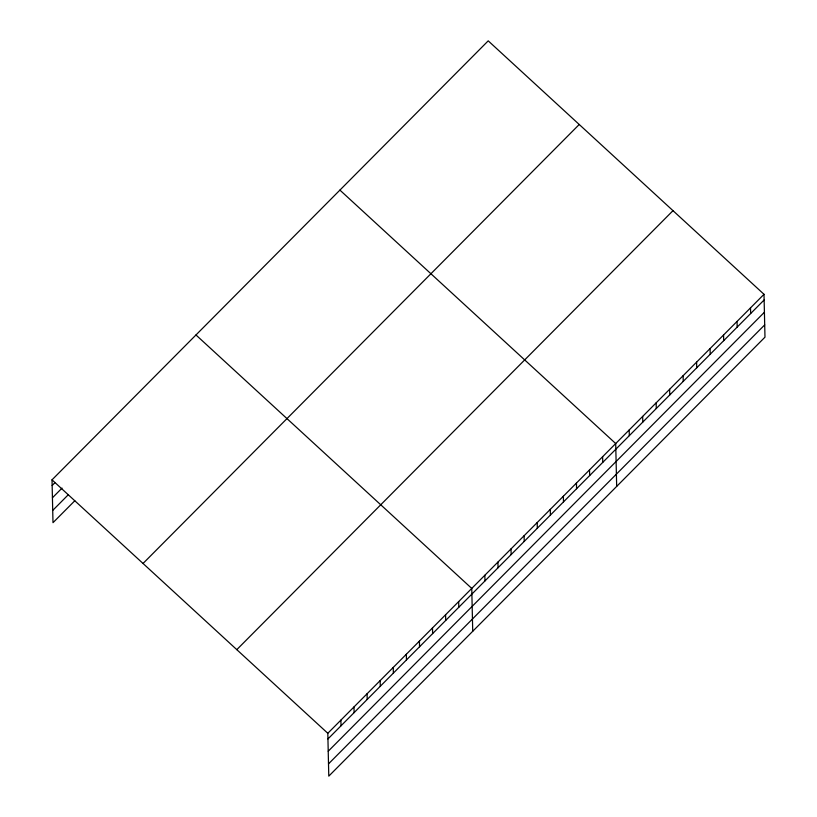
<?xml version="1.0" encoding="UTF-8"?>
<svg xmlns="http://www.w3.org/2000/svg" width="817" height="817" viewBox="0 0 817 817"><rect width="100%" height="100%" fill="white"/><g stroke="black" fill="none" stroke-linecap="round" stroke-linejoin="round"><path stroke-width="1.23" d="M74.807 500.75L52.993 522.696L52.022 479.834L488.219 40.85L764.007 294.304L764.978 337.166L328.781 776.15L327.811 733.288L764.007 294.304M52.145 485.502L54.77 482.867M52.431 497.778L62.021 488.117M52.717 510.421L68.414 494.622M143.026 563.475L579.233 124.49M236.797 649.648L672.994 210.663M327.944 738.956L764.14 299.962M328.22 751.231L764.416 312.237M328.505 763.875L764.702 324.89M339.913 190.106L615.701 443.56L616.672 486.421M195.968 334.97L471.756 588.424L472.726 631.286M52.022 479.834L327.811 733.288M750.527 307.866L750.649 313.534M737.046 321.438L737.169 327.106M723.556 335.011L723.688 340.669M710.075 348.573L710.208 354.241M696.595 362.145L696.727 367.813M683.114 375.708L683.237 381.376M669.634 389.28L669.756 394.948M656.153 402.852L656.276 408.51M642.662 416.415L642.795 422.083M629.182 429.987L629.315 435.655M602.619 456.723L602.742 462.391M589.527 469.898L589.66 475.555M576.445 483.061L576.567 488.729M563.352 496.236L563.485 501.904M550.27 509.399L550.403 515.067M537.188 522.574L537.31 528.242M524.095 535.748L524.228 541.405M511.013 548.912L511.146 554.58M497.931 562.086L498.053 567.744M484.838 575.25L484.971 580.918M458.674 601.588L458.797 607.256M445.582 614.762L445.714 620.43M432.499 627.926L432.622 633.594M419.417 641.1L419.54 646.768M406.325 654.274L406.457 659.932M393.243 667.438L393.365 673.106M380.15 680.612L380.283 686.27M367.068 693.776L367.201 699.444M353.986 706.95L354.108 712.618M340.893 720.114L341.026 725.782"/></g></svg>
